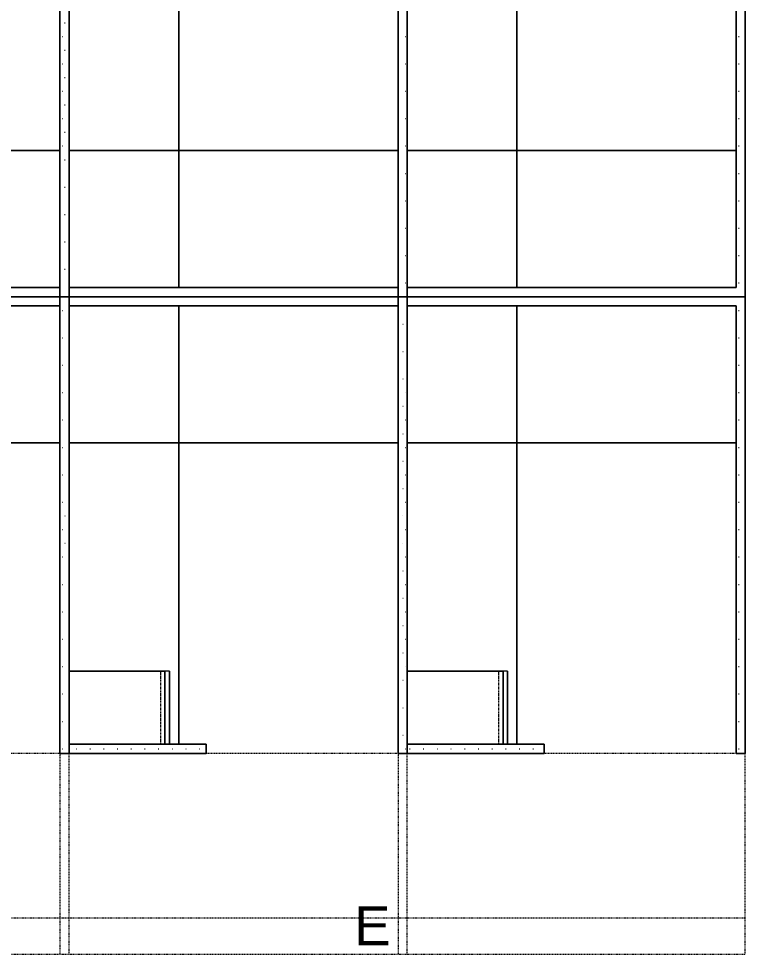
# Model space of a CAD drawing. Header units: inches. Extents: x 395 to 1878, y 644 to 1756.
# Drawn here: x 777.7 to 936.7, y 1276.5 to 1481.4 of the extents above; entities that cross this region are included whole.
import ezdxf

# ---------------------------------------------------------------- set-up
doc = ezdxf.new("R2010")
doc.units = ezdxf.units.IN
doc.header["$MEASUREMENT"] = 0
doc.linetypes.add('DASH 1_32_', pattern=[0.0625, 0.03125, -0.03125])
doc.linetypes.add('Dash 1_8_', pattern=[0.25, 0.125, -0.125])
doc.layers.add('A-ANNO-NOTE', color=131, linetype='Continuous', lineweight=30)
doc.layers.add('I-FURN', color=30, linetype='Continuous', lineweight=9)
doc.styles.add('Swis721 Lt BT', font='swissl.ttf', dxfattribs={"height": 8.514638})

# ---------------------------------------------------------------- blocks, each defined once
blk = doc.blocks.new('Adjustable Workstation 1 - 6 x 8-4973857-FIRST FLOOR POWER _ SIGNAL')
at = {"layer": 'I-FURN'}
h = blk.add_hatch(dxfattribs=at)
h.set_pattern_fill('FP_5', color=256, style=0, pattern_type=2)
h.set_pattern_definition([(90, (1420.499, -788.734), (-3, 1.5), [0.127, -2.873])])
h.paths.add_polyline_path([(100, -2), (100, 0), (2.05, 0), (51, -1), (98.04, -0.04)], flags=0)
h.paths.add_polyline_path([(100, -50), (100, -44), (98, -44), (98, -74), (2, -74), (2, -2), (0, -2.04), (0.01, -75.73), (100, -75.73), (100, -52)], flags=0)
h.paths.add_polyline_path([(2, 0), (0, 0), (0, -2), (1, -1)], flags=0)
for p, q in [((100, 0), (0, 0)), ((0, 0), (0, -76)), ((0, 0), (2, 0)), ((0, -2), (0, 0)), ((2, 0), (32, 0)), ((32, 0), (82, 0)), ((82, 0), (98, 0)), ((98, 0), (100, 0)), ((100, -2), (100, 0)), ((100, 0), (100, -2)), ((0, -75.73), (0, -2)), ((32, -2), (2, -2)), ((2, -2), (2, -74)), ((2, -74), (2, -2)), ((2, -2), (32, -2)), ((2, -74), (2, -2)), ((2, -2), (100, -2)), ((32, -2), (2, -2)), ((2, -2), (2, -50)), ((32, -74), (32, -2)), ((32, -2), (32, -74)), ((100, -2), (32, -2)), ((100, -44), (98, -44)), ((98, -44), (98, -74)), ((98, -50), (98, -44)), ((98, -44), (100, -44)), ((100, -76), (100, -44)), ((100, -44), (100, -75.73)), ((2, -50), (2, -74)), ((32, -50), (2, -50)), ((2, -50), (2, -74)), ((2, -74), (2, -50)), ((2, -50), (32, -50)), ((98, -50), (32, -50)), ((32, -50), (98, -50)), ((98, -52), (98, -50)), ((98, -74), (98, -50)), ((98, -50), (98, -74)), ((82, -52), (98, -52)), ((82, -52), (98, -52)), ((82, -52), (98, -52)), ((82, -52), (98, -52)), ((82, -52), (98, -52)), ((82, -52), (98, -52)), ((82, -52), (82, -74)), ((98, -52), (82, -52)), ((98, -52), (82, -52)), ((82, -52), (82, -53)), ((98, -52), (82, -52)), ((82, -52), (98, -52)), ((82, -52), (82, -53)), ((82, -52), (82, -53)), ((98, -52), (82, -52)), ((82, -52), (98, -52)), ((82, -52), (82, -53)), ((82, -52), (82, -53)), ((98, -52), (82, -52)), ((82, -52), (98, -52)), ((82, -52), (82, -53)), ((82, -52), (82, -53)), ((82, -53), (98, -53)), ((82, -74), (82, -53)), ((82, -53), (98, -53)), ((98, -53), (82, -53)), ((82, -53), (98, -53)), ((98, -53), (82, -53)), ((82, -53), (98, -53)), ((98, -53), (82, -53)), ((82, -53), (98, -53)), ((98, -74), (98, -52)), ((98, -53), (98, -52)), ((98, -53), (98, -52)), ((98, -52), (98, -53)), ((98, -53), (98, -52)), ((98, -52), (98, -53)), ((98, -53), (98, -52)), ((98, -52), (98, -53)), ((98, -53), (98, -52)), ((98, -53), (98, -74)), ((98, -74), (98, -53)), ((0, -76), (0, -75.73)), ((2, -74), (32, -74)), ((32, -74), (2, -74)), ((98, -74), (2, -74)), ((2, -74), (32, -74)), ((2, -74), (32, -74)), ((32, -74), (2, -74)), ((32, -74), (82, -74)), ((32, -74), (98, -74)), ((98, -74), (32, -74)), ((82, -74), (98, -74)), ((98, -74), (82, -74)), ((82, -74), (98, -74)), ((100, -75.73), (100, -76)), ((0, -76), (100, -76)), ((100, -76), (0, -76))]:
    blk.add_line(p, q, dxfattribs=at)
at = {"layer": 'I-FURN', "linetype": 'Dash 1_8_'}
for p, q in [((144, 0), (100, 0)), ((100, 0), (100, -2)), ((136, 0), (100, 0)), ((100, 0), (100, -2)), ((136, -76), (136, 0)), ((144, -76), (144, 0)), ((100, -2), (100, -44)), ((100, -2), (100, -44)), ((100, -44), (100, -75.73)), ((100, -44), (100, -75.73)), ((100, -75.73), (100, -76)), ((100, -75.73), (100, -76)), ((100, -76), (102.25, -76)), ((100, -76), (102.25, -76)), ((102.25, -76), (144, -76)), ((102.25, -76), (136, -76))]:
    blk.add_line(p, q, dxfattribs=at)
at = {"layer": 'I-FURN', "linetype": 'DASH 1_32_'}
blk.add_line((82, -54), (98, -54), dxfattribs=at)
blk = doc.blocks.new('Adjustable Workstation 1 - 6 x 8-V35-FIRST FLOOR POWER _ SIGNAL')
at = {"layer": 'I-FURN'}
h = blk.add_hatch(dxfattribs=at)
h.set_pattern_fill('FP_6', color=256, style=0, pattern_type=2)
h.set_pattern_definition([(90, (1420.499, -862.734), (-3, 1.5), [0.127, -2.873])])
h.paths.add_polyline_path([(100, -44), (98, -44), (98, -74), (100, -74), (100, -50)], flags=0)
h.paths.add_polyline_path([(2, -74), (2, -2), (0, -2.04), (0, -74), (0.05, -74)], flags=0)
h.paths.add_polyline_path([(100, -76), (98, -74.04), (51, -75), (2, -74), (0, -76), (98, -76)], flags=0)
h.paths.add_polyline_path([(100, -2), (100, 0), (2.05, 0), (51, -1), (98.04, -0.04)], flags=0)
h.paths.add_polyline_path([(2, 0), (0, 0), (0, -2), (1, -1)], flags=0)
for p, q in [((100, 0), (0, 0)), ((0, 0), (0, -76)), ((0, 0), (2, 0)), ((0, -2), (0, 0)), ((2, 0), (32, 0)), ((32, 0), (82, 0)), ((82, 0), (98, 0)), ((98, 0), (100, 0)), ((100, -2), (100, 0)), ((100, 0), (100, -2)), ((0, -74), (0, -2)), ((32, -2), (2, -2)), ((2, -2), (2, -74)), ((2, -74), (2, -2)), ((2, -2), (32, -2)), ((2, -74), (2, -2)), ((2, -2), (100, -2)), ((32, -2), (2, -2)), ((2, -2), (2, -50)), ((32, -74), (32, -2)), ((32, -2), (32, -74)), ((100, -2), (32, -2)), ((100, -44), (98, -44)), ((98, -44), (98, -74)), ((98, -50), (98, -44)), ((98, -44), (100, -44)), ((100, -76), (100, -44)), ((100, -44), (100, -74)), ((2, -50), (2, -74)), ((32, -50), (2, -50)), ((2, -50), (2, -74)), ((2, -74), (2, -50)), ((2, -50), (32, -50)), ((98, -50), (32, -50)), ((32, -50), (98, -50)), ((98, -52), (98, -50)), ((98, -74), (98, -50)), ((98, -50), (98, -74)), ((82, -52), (98, -52)), ((82, -52), (98, -52)), ((82, -52), (98, -52)), ((82, -52), (98, -52)), ((82, -52), (98, -52)), ((82, -52), (98, -52)), ((82, -52), (82, -74)), ((98, -52), (82, -52)), ((98, -52), (82, -52)), ((82, -52), (82, -53)), ((98, -52), (82, -52)), ((82, -52), (98, -52)), ((82, -52), (82, -53)), ((82, -52), (82, -53)), ((98, -52), (82, -52)), ((82, -52), (98, -52)), ((82, -52), (82, -53)), ((82, -52), (82, -53)), ((98, -52), (82, -52)), ((82, -52), (98, -52)), ((82, -52), (82, -53)), ((82, -52), (82, -53)), ((82, -53), (98, -53)), ((82, -74), (82, -53)), ((82, -53), (98, -53)), ((98, -53), (82, -53)), ((82, -53), (98, -53)), ((98, -53), (82, -53)), ((82, -53), (98, -53)), ((98, -53), (82, -53)), ((82, -53), (98, -53)), ((98, -74), (98, -52)), ((98, -53), (98, -52)), ((98, -53), (98, -52)), ((98, -52), (98, -53)), ((98, -53), (98, -52)), ((98, -52), (98, -53)), ((98, -53), (98, -52)), ((98, -52), (98, -53)), ((98, -53), (98, -52)), ((98, -53), (98, -74)), ((98, -74), (98, -53)), ((0, -76), (0, -74)), ((2, -74), (32, -74)), ((32, -74), (2, -74)), ((98, -74), (2, -74)), ((2, -74), (32, -74)), ((2, -74), (32, -74)), ((32, -74), (2, -74)), ((32, -74), (82, -74)), ((32, -74), (98, -74)), ((98, -74), (32, -74)), ((82, -74), (98, -74)), ((98, -74), (82, -74)), ((82, -74), (98, -74)), ((100, -74), (100, -76)), ((0, -76), (100, -76)), ((2, -76), (0, -76)), ((32, -76), (2, -76)), ((100, -76), (32, -76))]:
    blk.add_line(p, q, dxfattribs=at)
at = {"layer": 'I-FURN', "linetype": 'Dash 1_8_'}
for p, q in [((144, 0), (100, 0)), ((100, 0), (100, -2)), ((136, 0), (100, 0)), ((100, 0), (100, -2)), ((136, -76), (136, 0)), ((144, -76), (144, 0)), ((100, -2), (100, -44)), ((100, -2), (100, -44)), ((100, -44), (100, -74)), ((100, -44), (100, -74)), ((100, -74), (100, -76)), ((100, -74), (100, -76)), ((100, -76), (144, -76)), ((100, -76), (136, -76))]:
    blk.add_line(p, q, dxfattribs=at)
at = {"layer": 'I-FURN', "linetype": 'DASH 1_32_'}
blk.add_line((82, -54), (98, -54), dxfattribs=at)
blk = doc.blocks.new('Adjustable Workstation 1 - 6 x 8-V36-FIRST FLOOR POWER _ SIGNAL')
at = {"layer": 'I-FURN'}
h = blk.add_hatch(dxfattribs=at)
h.set_pattern_fill('FP_7', color=256, style=0, pattern_type=2)
h.set_pattern_definition([(90, (1420.499, -936.734), (-3, 1.5), [0.127, -2.873])])
h.paths.add_polyline_path([(100, -44), (98, -44), (98, -74), (100, -74), (100, -50)], flags=0)
h.paths.add_polyline_path([(100, -2), (100, 0), (0, 0), (0, -74), (2, -74), (2, -2), (44.07, -2)], flags=0)
h.paths.add_polyline_path([(100, -76), (98, -74.04), (51, -75), (2, -74), (0, -76), (98, -76)], flags=0)
for p, q in [((100, 0), (0, 0)), ((0, 0), (0, -76)), ((0, 0), (100, 0)), ((0, -74), (0, 0)), ((100, -2), (100, 0)), ((100, 0), (100, -2)), ((32, -2), (2, -2)), ((2, -2), (2, -74)), ((2, -74), (2, -2)), ((2, -2), (32, -2)), ((2, -74), (2, -2)), ((2, -2), (100, -2)), ((32, -2), (2, -2)), ((2, -2), (2, -50)), ((32, -74), (32, -2)), ((32, -2), (32, -74)), ((100, -2), (32, -2)), ((100, -44), (98, -44)), ((98, -44), (98, -74)), ((98, -50), (98, -44)), ((98, -44), (100, -44)), ((100, -76), (100, -44)), ((100, -44), (100, -74)), ((2, -50), (2, -74)), ((32, -50), (2, -50)), ((2, -50), (2, -74)), ((2, -74), (2, -50)), ((2, -50), (32, -50)), ((98, -50), (32, -50)), ((32, -50), (98, -50)), ((98, -52), (98, -50)), ((98, -74), (98, -50)), ((98, -50), (98, -74)), ((82, -52), (98, -52)), ((82, -52), (98, -52)), ((82, -52), (98, -52)), ((82, -52), (98, -52)), ((82, -52), (98, -52)), ((82, -52), (98, -52)), ((82, -52), (82, -74)), ((98, -52), (82, -52)), ((98, -52), (82, -52)), ((82, -52), (82, -53)), ((98, -52), (82, -52)), ((82, -52), (98, -52)), ((82, -52), (82, -53)), ((82, -52), (82, -53)), ((98, -52), (82, -52)), ((82, -52), (98, -52)), ((82, -52), (82, -53)), ((82, -52), (82, -53)), ((98, -52), (82, -52)), ((82, -52), (98, -52)), ((82, -52), (82, -53)), ((82, -52), (82, -53)), ((82, -53), (98, -53)), ((82, -74), (82, -53)), ((82, -53), (98, -53)), ((98, -53), (82, -53)), ((82, -53), (98, -53)), ((98, -53), (82, -53)), ((82, -53), (98, -53)), ((98, -53), (82, -53)), ((82, -53), (98, -53)), ((98, -74), (98, -52)), ((98, -53), (98, -52)), ((98, -53), (98, -52)), ((98, -52), (98, -53)), ((98, -53), (98, -52)), ((98, -52), (98, -53)), ((98, -53), (98, -52)), ((98, -52), (98, -53)), ((98, -53), (98, -52)), ((98, -53), (98, -74)), ((98, -74), (98, -53)), ((0, -76), (0, -74)), ((2, -74), (32, -74)), ((32, -74), (2, -74)), ((98, -74), (2, -74)), ((2, -74), (32, -74)), ((2, -74), (32, -74)), ((32, -74), (2, -74)), ((32, -74), (82, -74)), ((32, -74), (98, -74)), ((98, -74), (32, -74)), ((82, -74), (98, -74)), ((98, -74), (82, -74)), ((82, -74), (98, -74)), ((100, -74), (100, -76)), ((0, -76), (100, -76)), ((2, -76), (0, -76)), ((32, -76), (2, -76)), ((100, -76), (32, -76))]:
    blk.add_line(p, q, dxfattribs=at)
at = {"layer": 'I-FURN', "linetype": 'Dash 1_8_'}
for p, q in [((144, 0), (100, 0)), ((100, 0), (100, -2)), ((136, 0), (100, 0)), ((100, 0), (100, -2)), ((136, -76), (136, 0)), ((144, -76), (144, 0)), ((100, -2), (100, -44)), ((100, -2), (100, -44)), ((100, -44), (100, -74)), ((100, -44), (100, -74)), ((100, -74), (100, -76)), ((100, -74), (100, -76)), ((100, -76), (144, -76)), ((100, -76), (136, -76))]:
    blk.add_line(p, q, dxfattribs=at)
at = {"layer": 'I-FURN', "linetype": 'DASH 1_32_'}
blk.add_line((82, -54), (98, -54), dxfattribs=at)
blk = doc.blocks.new('Adjustable Workstation 1 - 6 x 8-4973852-FIRST FLOOR POWER _ SIGNAL')
at = {"layer": 'I-FURN'}
h = blk.add_hatch(dxfattribs=at)
h.set_pattern_fill('FP_8', color=256, style=0, pattern_type=2)
h.set_pattern_definition([(270, (-1420.499, 788.734), (3, -1.5), [0.127, -2.873])])
h.paths.add_polyline_path([(0, 2.04), (0, 2), (2, 2), (2, 74), (98, 74), (98, 44), (100, 44), (100, 75.73), (49.58, 75.73), (49.58, 76), (47.7, 76), (47.7, 75.73), (0, 75.73), (0, 22.85)], flags=0)
h.paths.add_polyline_path([(0, 2), (0, 0), (100, 0), (100, 2), (51, 1), (2, 2), (1, 1)], flags=0)
for p, q in [((49.58, 76), (0, 76)), ((0, 76), (0, 0)), ((0, 75.73), (0, 76)), ((0, 76), (5.7, 76)), ((5.7, 76), (5.75, 76)), ((5.75, 76), (47.7, 76)), ((47.7, 76), (49.58, 76)), ((0, 2), (0, 75.73)), ((32, 74), (2, 74)), ((2, 74), (2, 2)), ((2, 2), (2, 74)), ((2, 74), (32, 74)), ((2, 2), (2, 74)), ((2, 74), (98, 74)), ((32, 74), (2, 74)), ((2, 74), (2, 50)), ((32, 74), (2, 74)), ((2, 74), (2, 50)), ((2, 50), (2, 74)), ((2, 74), (32, 74)), ((32, 2), (32, 74)), ((32, 74), (32, 2)), ((82, 74), (32, 74)), ((98, 74), (32, 74)), ((32, 74), (98, 74)), ((98, 74), (82, 74)), ((82, 74), (82, 52)), ((82, 53), (82, 74)), ((82, 74), (98, 74)), ((98, 74), (82, 74)), ((98, 52), (98, 74)), ((98, 74), (98, 53)), ((98, 74), (98, 44)), ((98, 53), (98, 74)), ((98, 50), (98, 74)), ((98, 74), (98, 50)), ((100, 44), (100, 75.73)), ((100, 75.73), (100, 44)), ((98, 53), (82, 53)), ((98, 53), (82, 53)), ((82, 53), (82, 52)), ((98, 53), (82, 53)), ((82, 53), (98, 53)), ((82, 53), (82, 52)), ((82, 53), (82, 52)), ((98, 53), (82, 53)), ((82, 53), (98, 53)), ((82, 53), (82, 52)), ((82, 53), (82, 52)), ((98, 53), (82, 53)), ((82, 53), (98, 53)), ((82, 53), (82, 52)), ((82, 53), (82, 52)), ((82, 52), (98, 52)), ((82, 52), (98, 52)), ((82, 52), (98, 52)), ((82, 52), (98, 52)), ((82, 52), (98, 52)), ((82, 52), (98, 52)), ((82, 52), (98, 52)), ((82, 52), (98, 52)), ((98, 52), (82, 52)), ((82, 52), (98, 52)), ((98, 52), (82, 52)), ((82, 52), (98, 52)), ((98, 52), (82, 52)), ((82, 52), (98, 52)), ((98, 52), (98, 53)), ((98, 52), (98, 53)), ((98, 53), (98, 52)), ((98, 52), (98, 53)), ((98, 53), (98, 52)), ((98, 52), (98, 53)), ((98, 53), (98, 52)), ((98, 52), (98, 53)), ((98, 50), (98, 52)), ((2, 50), (2, 2)), ((2, 50), (32, 50)), ((32, 50), (2, 50)), ((32, 50), (98, 50)), ((98, 50), (32, 50)), ((98, 44), (98, 50)), ((98, 44), (100, 44)), ((100, 44), (98, 44)), ((0, 0), (0, 2)), ((0, 0), (100, 0)), ((2, 0), (0, 0)), ((2, 2), (32, 2)), ((32, 2), (2, 2)), ((100, 2), (2, 2)), ((2, 2), (32, 2)), ((32, 0), (2, 0)), ((32, 2), (100, 2)), ((82, 0), (32, 0)), ((98, 0), (82, 0)), ((100, 0), (98, 0)), ((100, 0), (100, 2)), ((100, 2), (100, 0))]:
    blk.add_line(p, q, dxfattribs=at)
at = {"layer": 'I-FURN', "linetype": 'Dash 1_8_'}
for p, q in [((102.5, 76), (144, 76)), ((102.5, 76), (136, 76)), ((136, 76), (136, 0)), ((144, 76), (144, 0)), ((100, 44), (100, 75.73)), ((100, 44), (100, 75.73)), ((100, 2), (100, 44)), ((100, 2), (100, 44)), ((100, 0), (100, 2)), ((100, 0), (100, 2)), ((144, 0), (100, 0)), ((136, 0), (100, 0))]:
    blk.add_line(p, q, dxfattribs=at)
at = {"layer": 'I-FURN', "linetype": 'DASH 1_32_'}
blk.add_line((82, 54), (98, 54), dxfattribs=at)
blk = doc.blocks.new('Adjustable Workstation 1 - 6 x 8-V37-FIRST FLOOR POWER _ SIGNAL')
at = {"layer": 'I-FURN'}
h = blk.add_hatch(dxfattribs=at)
h.set_pattern_fill('FP_9', color=256, style=0, pattern_type=2)
h.set_pattern_definition([(270, (-1420.499, 862.734), (3, -1.5), [0.127, -2.873])])
h.paths.add_polyline_path([(2, 76), (51, 75), (98, 76), (32, 76)], flags=0)
h.paths.add_polyline_path([(0, 76), (1, 75), (2, 76)], flags=0)
h.paths.add_polyline_path([(0, 2.04), (0, 2), (2, 2), (2, 74), (0, 73.96), (0, 4.15)], flags=0)
h.paths.add_polyline_path([(0, 2), (0, 0), (100, 0), (100, 2), (51, 1), (2, 2), (1, 1)], flags=0)
h.paths.add_polyline_path([(98, 52), (98, 44), (100, 44), (100, 74), (98, 74), (98, 53)], flags=0)
for p, q in [((100, 76), (0, 76)), ((0, 76), (0, 0)), ((0, 74), (0, 76)), ((0, 76), (2, 76)), ((2, 76), (32, 76)), ((32, 76), (100, 76)), ((100, 44), (100, 76)), ((100, 76), (100, 74)), ((0, 2), (0, 74)), ((32, 74), (2, 74)), ((2, 74), (2, 2)), ((2, 2), (2, 74)), ((2, 74), (32, 74)), ((2, 2), (2, 74)), ((2, 74), (98, 74)), ((32, 74), (2, 74)), ((2, 74), (2, 50)), ((32, 74), (2, 74)), ((2, 74), (2, 50)), ((2, 50), (2, 74)), ((2, 74), (32, 74)), ((32, 2), (32, 74)), ((32, 74), (32, 2)), ((82, 74), (32, 74)), ((98, 74), (32, 74)), ((32, 74), (98, 74)), ((98, 74), (82, 74)), ((82, 74), (82, 52)), ((82, 53), (82, 74)), ((82, 74), (98, 74)), ((98, 74), (82, 74)), ((98, 52), (98, 74)), ((98, 74), (98, 53)), ((98, 74), (98, 44)), ((98, 53), (98, 74)), ((98, 50), (98, 74)), ((98, 74), (98, 50)), ((100, 74), (100, 44)), ((98, 53), (82, 53)), ((98, 53), (82, 53)), ((82, 53), (82, 52)), ((98, 53), (82, 53)), ((82, 53), (98, 53)), ((82, 53), (82, 52)), ((82, 53), (82, 52)), ((98, 53), (82, 53)), ((82, 53), (98, 53)), ((82, 53), (82, 52)), ((82, 53), (82, 52)), ((98, 53), (82, 53)), ((82, 53), (98, 53)), ((82, 53), (82, 52)), ((82, 53), (82, 52)), ((82, 52), (98, 52)), ((82, 52), (98, 52)), ((82, 52), (98, 52)), ((82, 52), (98, 52)), ((82, 52), (98, 52)), ((82, 52), (98, 52)), ((82, 52), (98, 52)), ((82, 52), (98, 52)), ((98, 52), (82, 52)), ((82, 52), (98, 52)), ((98, 52), (82, 52)), ((82, 52), (98, 52)), ((98, 52), (82, 52)), ((82, 52), (98, 52)), ((98, 52), (98, 53)), ((98, 52), (98, 53)), ((98, 53), (98, 52)), ((98, 52), (98, 53)), ((98, 53), (98, 52)), ((98, 52), (98, 53)), ((98, 53), (98, 52)), ((98, 52), (98, 53)), ((98, 50), (98, 52)), ((2, 50), (2, 2)), ((2, 50), (32, 50)), ((32, 50), (2, 50)), ((32, 50), (98, 50)), ((98, 50), (32, 50)), ((98, 44), (98, 50)), ((98, 44), (100, 44)), ((100, 44), (98, 44)), ((0, 0), (0, 2)), ((0, 0), (100, 0)), ((2, 0), (0, 0)), ((2, 2), (32, 2)), ((32, 2), (2, 2)), ((100, 2), (2, 2)), ((2, 2), (32, 2)), ((32, 0), (2, 0)), ((32, 2), (100, 2)), ((82, 0), (32, 0)), ((98, 0), (82, 0)), ((100, 0), (98, 0)), ((100, 0), (100, 2)), ((100, 2), (100, 0))]:
    blk.add_line(p, q, dxfattribs=at)
at = {"layer": 'I-FURN', "linetype": 'Dash 1_8_'}
for p, q in [((100, 74), (100, 76)), ((100, 76), (144, 76)), ((100, 74), (100, 76)), ((100, 76), (136, 76)), ((136, 76), (136, 0)), ((144, 76), (144, 0)), ((100, 44), (100, 74)), ((100, 44), (100, 74)), ((100, 2), (100, 44)), ((100, 2), (100, 44)), ((100, 0), (100, 2)), ((100, 0), (100, 2)), ((144, 0), (100, 0)), ((136, 0), (100, 0))]:
    blk.add_line(p, q, dxfattribs=at)
at = {"layer": 'I-FURN', "linetype": 'DASH 1_32_'}
blk.add_line((82, 54), (98, 54), dxfattribs=at)
blk = doc.blocks.new('Adjustable Workstation 1 - 6 x 8-V38-FIRST FLOOR POWER _ SIGNAL')
at = {"layer": 'I-FURN'}
h = blk.add_hatch(dxfattribs=at)
h.set_pattern_fill('FP_10', color=256, style=0, pattern_type=2)
h.set_pattern_definition([(270, (-1420.499, 936.734), (3, -1.5), [0.127, -2.873])])
h.paths.add_polyline_path([(0, 2), (0, 0), (75.57, 0), (75.57, 2), (2, 2), (2, 74), (0, 73.96), (0, 2.04)], flags=0)
h.paths.add_polyline_path([(2, 76), (51, 75), (98, 76), (32, 76)], flags=0)
h.paths.add_polyline_path([(0, 76), (1, 75), (2, 76)], flags=0)
h.paths.add_polyline_path([(98, 52), (98, 44), (100, 44), (100, 74), (98, 74), (98, 53)], flags=0)
for p, q in [((100, 76), (0, 76)), ((0, 76), (0, 0)), ((0, 74), (0, 76)), ((0, 76), (2, 76)), ((2, 76), (32, 76)), ((32, 76), (100, 76)), ((100, 44), (100, 76)), ((100, 76), (100, 74)), ((0, 0), (0, 74)), ((32, 74), (2, 74)), ((2, 74), (2, 2)), ((2, 2), (2, 74)), ((2, 74), (32, 74)), ((2, 2), (2, 74)), ((2, 74), (98, 74)), ((32, 74), (2, 74)), ((2, 74), (2, 50)), ((32, 74), (2, 74)), ((2, 74), (2, 50)), ((2, 50), (2, 74)), ((2, 74), (32, 74)), ((32, 2), (32, 74)), ((32, 74), (32, 2)), ((82, 74), (32, 74)), ((98, 74), (32, 74)), ((32, 74), (98, 74)), ((98, 74), (82, 74)), ((82, 74), (82, 52)), ((82, 53), (82, 74)), ((82, 74), (98, 74)), ((98, 74), (82, 74)), ((98, 52), (98, 74)), ((98, 74), (98, 53)), ((98, 74), (98, 44)), ((98, 53), (98, 74)), ((98, 50), (98, 74)), ((98, 74), (98, 50)), ((100, 74), (100, 44)), ((98, 53), (82, 53)), ((98, 53), (82, 53)), ((82, 53), (82, 52)), ((98, 53), (82, 53)), ((82, 53), (98, 53)), ((82, 53), (82, 52)), ((82, 53), (82, 52)), ((98, 53), (82, 53)), ((82, 53), (98, 53)), ((82, 53), (82, 52)), ((82, 53), (82, 52)), ((98, 53), (82, 53)), ((82, 53), (98, 53)), ((82, 53), (82, 52)), ((82, 53), (82, 52)), ((82, 52), (98, 52)), ((82, 52), (98, 52)), ((82, 52), (98, 52)), ((82, 52), (98, 52)), ((82, 52), (98, 52)), ((82, 52), (98, 52)), ((82, 52), (98, 52)), ((82, 52), (98, 52)), ((98, 52), (82, 52)), ((82, 52), (98, 52)), ((98, 52), (82, 52)), ((82, 52), (98, 52)), ((98, 52), (82, 52)), ((82, 52), (98, 52)), ((98, 52), (98, 53)), ((98, 52), (98, 53)), ((98, 53), (98, 52)), ((98, 52), (98, 53)), ((98, 53), (98, 52)), ((98, 52), (98, 53)), ((98, 53), (98, 52)), ((98, 52), (98, 53)), ((98, 50), (98, 52)), ((2, 50), (2, 2)), ((2, 50), (32, 50)), ((32, 50), (2, 50)), ((32, 50), (98, 50)), ((98, 50), (32, 50)), ((98, 44), (98, 50)), ((98, 44), (100, 44)), ((100, 44), (98, 44)), ((0, 0), (75.57, 0)), ((75.57, 0), (0, 0)), ((2, 2), (32, 2)), ((32, 2), (2, 2)), ((75.57, 2), (2, 2)), ((2, 2), (32, 2)), ((32, 2), (75.57, 2)), ((100, 2), (79.32, 2)), ((79.32, 2), (100, 2)), ((79.32, 0), (100, 0)), ((100, 0), (79.32, 0)), ((100, 0), (100, 2)), ((100, 2), (100, 0))]:
    blk.add_line(p, q, dxfattribs=at)
at = {"layer": 'I-FURN', "linetype": 'Dash 1_8_'}
for p, q in [((100, 74), (100, 76)), ((100, 76), (144, 76)), ((100, 74), (100, 76)), ((100, 76), (136, 76)), ((136, 76), (136, 0)), ((144, 76), (144, 0)), ((100, 44), (100, 74)), ((100, 44), (100, 74)), ((100, 2), (100, 44)), ((100, 2), (100, 44)), ((100, 0), (100, 2)), ((100, 0), (100, 2)), ((144, 0), (100, 0)), ((136, 0), (100, 0))]:
    blk.add_line(p, q, dxfattribs=at)
at = {"layer": 'I-FURN', "linetype": 'DASH 1_32_'}
blk.add_line((82, 54), (98, 54), dxfattribs=at)

msp = doc.modelspace()

# ---------------------------------------------------------------- block references
at = {"layer": 'I-FURN'}
for name, p, rotation in [('Adjustable Workstation 1 - 6 x 8-4973852-FIRST FLOOR POWER _ SIGNAL', (788.73, 1420.5), 89.99999999999942), ('Adjustable Workstation 1 - 6 x 8-V37-FIRST FLOOR POWER _ SIGNAL', (862.73, 1420.5), 89.99999999999942), ('Adjustable Workstation 1 - 6 x 8-V38-FIRST FLOOR POWER _ SIGNAL', (936.73, 1420.5), 89.99999999999942), ('Adjustable Workstation 1 - 6 x 8-4973857-FIRST FLOOR POWER _ SIGNAL', (788.73, 1420.5), 269.9999999999995), ('Adjustable Workstation 1 - 6 x 8-V35-FIRST FLOOR POWER _ SIGNAL', (862.73, 1420.5), 269.9999999999995), ('Adjustable Workstation 1 - 6 x 8-V36-FIRST FLOOR POWER _ SIGNAL', (936.73, 1420.5), 269.9999999999995)]:
    msp.add_blockref(name, p, dxfattribs=dict(at, rotation=rotation))

# ---------------------------------------------------------------- texts
at = {"layer": 'A-ANNO-NOTE', "lineweight": 9, "insert": (855.13, 1286.98), "char_height": 8.51, "width": 8.64, "attachment_point": 2, "line_spacing_factor": 1.00667, "style": 'Swis721 Lt BT'}
msp.add_mtext('E', dxfattribs=at)

doc.saveas('drawing.dxf')
